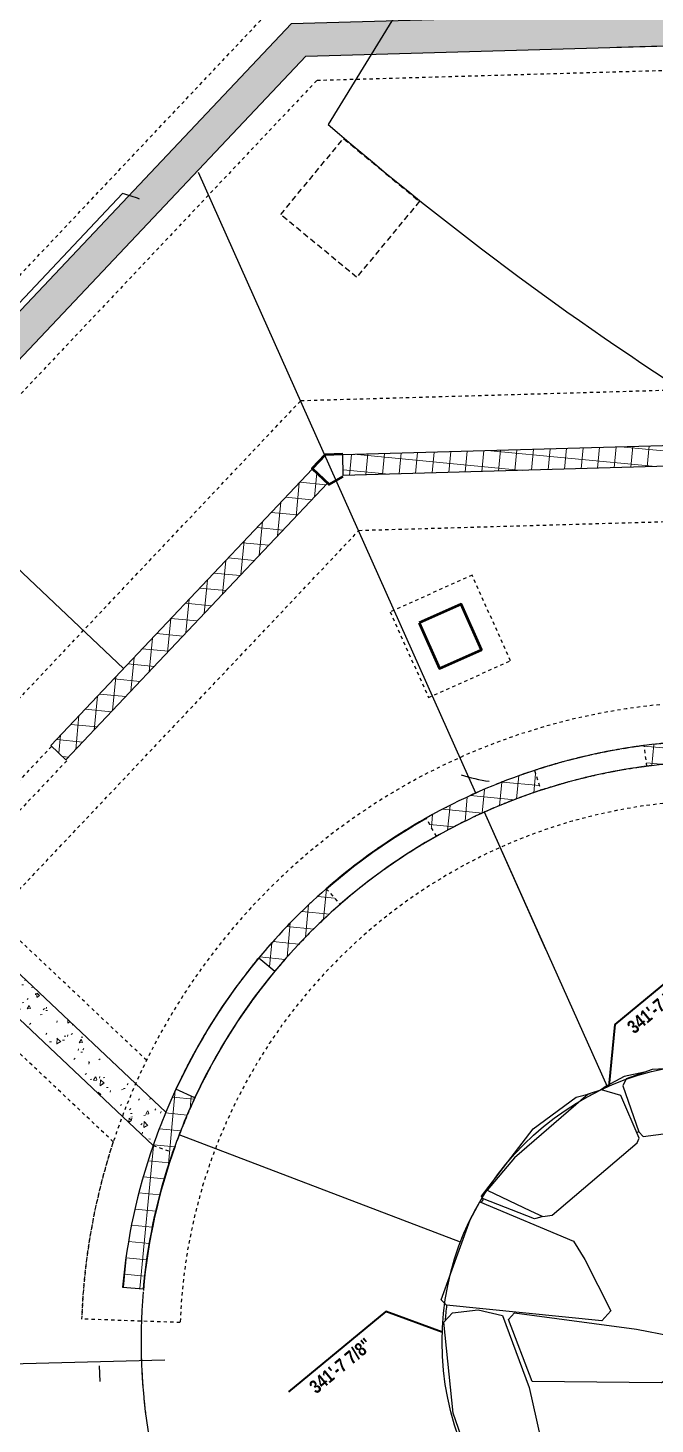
# Model space of a CAD drawing. Header units: feet. Extents: x -128 to 1593, y 35 to 1363.
# Drawn here: x 758.57 to 777.65, y 641.73 to 684.22 of the extents above; entities that cross this region are included whole.
import ezdxf

# ---------------------------------------------------------------- set-up
doc = ezdxf.new("R2010")
doc.units = ezdxf.units.FT
doc.header["$LTSCALE"] = 0.7
doc.header["$MEASUREMENT"] = 0
for name, pattern in [('Dash', [0.25, 0.125, -0.125]), ('HIDDEN', [0.375, 0.25, -0.125]), ('Hidden 1_16_', [0.09375, 0.0625, -0.03125])]:
    doc.linetypes.add(name, pattern=pattern)
for name, color, linetype in [('A-DETL', 250, 'Continuous'), ('A-DETL-HDLN', 250, 'Hidden 1_16_'), ('A-DETL-WIDE', 250, 'Continuous'), ('A-FLOR', 250, 'Continuous'), ('A-FLOR-OTLN', 250, 'Continuous'), ('A-WALL', 250, 'Continuous'), ('A-WALL-HDLN', 250, 'Hidden 1_16_'), ('A-WALL-PATT', 250, 'Continuous'), ('G-ANNO-DIMS', 250, 'Continuous'), ('L-ARGILLITE PAVEMENT', 250, 'Continuous'), ('L-FOUNDATION-SPREAD', 250, 'HIDDEN'), ('L-PVMT', 250, 'Continuous'), ('L-STONE', 250, 'Continuous'), ('S-FNDN', 250, 'Dash')]:
    doc.layers.add(name, color=color, linetype=linetype)
doc.styles.add('Century Gothic_B', font='GOTHICB.TTF', dxfattribs={"width": 0.84, "height": 4.875})
pattern_1 = [(89.55855, (953.2915, 661.1728), (0.9487296, 0.6534597), [0.12, -1.32]), (34.55855, (953.2915, 661.1728), (-0.937661, 0.786472), [0.096, -1.056]), (140.00955, (953.3706, 661.2273), (0.0110697, 1.439949), [0.102, -1.1218333]), (85.74255, (953.0877, 661.4195), (1.485176, 0.883347), [0.18, -1.98]), (136.19455, (953.2115, 661.4931), (0.160366, 2.154064), [0.153, -1.68275]), (30.7425, (953.0877, 661.4195), (0.160365, 2.154005), [0.144, -1.584]), (60.55855, (953.262, 661.4597), (1.146581, 0.1115755), [0.12, -1.32]), (5.55855, (953.262, 661.4597), (-0.438808, 1.142451), [0.096, -1.056]), (111.00955, (953.3575, 661.469), (0.707783, 1.254041), [0.102, -1.1218333]), (77.05855, (953.2915, 661.1728), (-0.3242466, 0.4230286), [0.0528, -0.9904167, 0.0528, -1.0191667, -1.06]), (77.05855, (953.2915, 661.1728), (-0.3242466, 0.4230286), [-2.1151667, 0.0528, -1.0071667]), (47.05855, (953.2915, 661.1728), (-0.0774194, 0.7546049), [0.0528, -0.5584167, 0.0528, -0.9664167, -0.404]), (47.05855, (953.2915, 661.1728), (-0.0774194, 0.7546049), [-1.6304167, 0.0528, -0.3511667]), (7.05855, (953.0164, 660.94555), (0.6814879, 0.5161555), [0.0528, -0.3471667, 0.0528, -1.1951667, -1.656]), (7.05855, (953.0164, 660.94555), (0.6814879, 0.5161555), [-1.648, 0.0528, -1.6031667]), (357.05855, (952.893, 660.84366), (0.6173958, 0.7177637), [0.0528, -0.4671667, 0.0528, -0.776, -1.176]), (357.05855, (952.893, 660.84366), (0.6173958, 0.7177637), [-1.3488333, 0.0528, -1.1231667])]
pattern_2 = [(84.55855, (953.2915, 661.1728), (-0.4977468, 0.0474143), []), (174.55855, (953.2915, 661.1728), (-0.0474143, -0.4977468), [])]

# ---------------------------------------------------------------- blocks, each defined once
blk = doc.blocks.new('FP_1_3-Public Restroom Foundation Plan')
at = {"layer": 'A-WALL', "flags": 128}
for points in [[(-1608.39, 1792.78), (-1612.96, 1793.59), (-1621.36, 1794.73), (-1629.81, 1795.53), (-1638.28, 1796), (-1646.76, 1796.13), (-1651.38, 1796.01)], [(-1685.22, 1792.38), (-1688.87, 1791.69), (-1697.14, 1789.8), (-1705.32, 1787.58), (-1713.41, 1785.03), (-1721.4, 1782.16), (-1729.26, 1778.98), (-1736.99, 1775.48), (-1737.27, 1775.34)]]:
    blk.add_lwpolyline(points, dxfattribs=at)
blk = doc.blocks.new('FP_1_4-Public Restroom Foundation Plan')
at = {"layer": 'A-WALL', "flags": 128}
for points in [[(-1651.58, 1803.49), (-1647.6, 1803.61), (-1638.82, 1803.51), (-1630.05, 1803.05), (-1621.31, 1802.25), (-1612.6, 1801.1), (-1607.07, 1800.15)], [(-1740.5, 1782.09), (-1732.95, 1785.54), (-1724.82, 1788.86), (-1716.57, 1791.86), (-1708.2, 1794.53), (-1699.73, 1796.86), (-1691.18, 1798.85), (-1686.62, 1799.72)]]:
    blk.add_lwpolyline(points, dxfattribs=at)
blk = doc.blocks.new('Basic Wall _ CMU - 8_ - ___-2800111-Public Restroom Foundation Plan')
at = {"layer": 'A-WALL'}
blk.add_arc((-1645.71, 1584.06), 212, 117.7429, 117.8637, dxfattribs=at)
at = {"layer": 'A-WALL-HDLN'}
for p, q in [((-1435.27, 1610.23), (-1435.33, 1610.22)), ((-1427.76, 1611.16), (-1427.8, 1611.16))]:
    blk.add_line(p, q, dxfattribs=at)
blk = doc.blocks.new('Basic Wall _ CMU - 8_ - ___-2800100-Public Restroom Foundation Plan')
at = {"layer": 'A-WALL'}
for p, q in [((-1670.27, 1802.31), (-1669.93, 1802.35)), ((-1659.98, 1803.22), (-1659.68, 1803.24)), ((-1455.74, 1678.17), (-1455.78, 1678.24))]:
    blk.add_line(p, q, dxfattribs=at)
at = {"layer": 'A-WALL', "flags": 128}
for points in [[(-1608.39, 1792.78), (-1612.96, 1793.59), (-1621.36, 1794.73), (-1629.81, 1795.53), (-1638.28, 1796), (-1646.76, 1796.13), (-1651.38, 1796.01)], [(-1685.22, 1792.38), (-1688.87, 1791.69), (-1697.14, 1789.8), (-1705.32, 1787.58), (-1713.41, 1785.03), (-1721.4, 1782.16), (-1729.26, 1778.98), (-1736.99, 1775.48), (-1737.27, 1775.34)]]:
    blk.add_lwpolyline(points, dxfattribs=at)
at = {"layer": 'A-WALL'}
for radius, start, end in [(219.63, 98.8558, 99.117), (219.63, 90.4616, 91.0306), (219.63, 87.8008, 88.3352), (219.63, 85.2193, 85.6397), (219.63, 82.667, 82.9443), (219.63, 80.1287, 80.2488), (219.63, 103.9591, 104.5079), (219.63, 101.3572, 101.8125), (212, 93.4173, 94.1353), (212, 90.8357, 91.3657), (212, 88.1906, 88.5961), (212, 85.363, 85.8265), (212, 84.5149, 84.6417), (219.63, 74.3879, 74.8579), (219.63, 109.6463, 109.8988), (219.63, 106.71, 107.2034), (212, 102.1602, 102.4442), (212, 99.1284, 99.6746), (212, 98.3626, 98.5184), (212, 95.9848, 96.905), (212, 82.0955, 83.0568), (212, 79.5125, 80.2872), (212, 76.9396, 77.5176), (219.63, 71.7146, 72.1624), (212, 107.4933, 107.9834), (212, 104.8392, 105.2138), (212, 74.2962, 74.748), (212, 71.2635, 71.9783), (219.63, 69.1571, 69.467), (219.63, 66.3952, 66.7715), (212, 110.1359, 110.7531), (212, 70.6671, 70.8589), (212, 68.3618, 69.2087), (219.63, 63.7076, 64.0761), (212, 115.4044, 116.2923), (212, 112.7721, 113.5227), (212, 65.6342, 66.4391), (219.63, 61.02, 61.3806), (212, 117.7495, 117.9079), (212, 62.9065, 63.6695), (219.63, 58.3324, 58.6851), (212, 60.1789, 60.8998), (219.63, 55.8635, 55.9897), (212, 57.4101, 58.1302), (212, 54.82, 55.3606), (212, 52.1678, 52.591), (219.63, 50.2715, 50.5987), (212, 49.2099, 49.8213), (219.63, 47.4311, 47.9033), (212, 48.5107, 48.6809), (212, 46.163, 47.0517), (219.63, 44.4909, 45.2078), (212, 43.4172, 44.2821), (219.63, 41.785, 42.5124), (212, 40.6714, 41.5124), (219.63, 39.0792, 39.8169), (212, 37.9257, 38.7428), (219.63, 36.3733, 37.1214), (212, 35.1543, 35.9732), (219.63, 34.0069, 34.426), (212, 32.5715, 33.2036), (219.63, 31.4345, 31.7305), (212, 29.9598, 30.4339), (219.63, 28.8892, 29.035), (212, 27.2613, 27.6643), (212, 23.956, 24.8947)]:
    blk.add_arc((-1645.71, 1584.06), radius, start, end, dxfattribs=at)
at = {"layer": 'A-WALL-HDLN'}
for p, q in [((-1660.24, 1803.2), (-1660.07, 1803.22)), ((-1598.77, 1798.61), (-1598.67, 1798.59))]:
    blk.add_line(p, q, dxfattribs=at)
for radius, start, end in [(219.63, 99.1392, 99.7517), (219.63, 96.4439, 97.0369), (219.63, 91.0531, 91.2774), (219.63, 88.3577, 88.7396), (219.63, 85.6623, 86.1883), (219.63, 82.967, 83.6091), (219.63, 80.2716, 80.9556), (219.63, 104.53, 105.0511), (219.63, 101.8346, 102.4482), (212, 94.2529, 95.218), (212, 91.4834, 92.4488), (212, 88.714, 89.8094), (212, 85.9445, 87.2182), (212, 83.175, 84.4881), (219.63, 74.8808, 75.1095), (219.63, 109.9207, 110.2423), (219.63, 107.2254, 107.6485), (212, 102.5614, 103.7034), (212, 99.7919, 101.0674), (212, 97.0224, 98.3358), (212, 80.4055, 81.3969), (212, 77.6361, 78.606), (219.63, 72.1855, 72.5971), (219.63, 69.4901, 70.058), (212, 108.1003, 108.999), (212, 105.3308, 106.3455), (212, 74.8666, 75.9745), (212, 72.0971, 73.4052), (219.63, 66.7947, 67.6874), (212, 110.8698, 111.6762), (212, 69.3276, 70.6403), (219.63, 64.0993, 64.9996), (212, 113.6393, 114.4197), (212, 66.5582, 67.0484), (212, 63.7887, 64.3122), (219.63, 61.404, 62.3118), (212, 116.4087, 117.7226), (212, 61.0192, 61.5783), (219.63, 58.7086, 59.624), (212, 58.2497, 58.8461), (219.63, 56.0132, 56.7156), (212, 55.4802, 56.442), (219.63, 53.3437, 53.8653), (212, 52.7108, 53.8221), (219.63, 50.6225, 50.806), (212, 49.9413, 51.243), (219.63, 47.9271, 48.286), (212, 47.1718, 48.484), (219.63, 45.2317, 45.8231), (219.63, 42.5364, 43.117), (212, 44.4023, 44.7869), (212, 41.6329, 42.0402), (219.63, 39.841, 40.4109), (212, 38.8634, 39.2938), (219.63, 37.1456, 37.7048), (212, 36.0939, 36.5474), (219.63, 34.4502, 34.9457), (212, 33.3245, 34.2292), (219.63, 31.7549, 32.3937), (212, 30.555, 31.5592), (219.63, 29.0595, 29.8059), (212, 27.7855, 28.9558), (219.63, 26.3641, 27.1104), (212, 25.016, 26.3276)]:
    blk.add_arc((-1645.71, 1584.06), radius, start, end, dxfattribs=at)
blk = doc.blocks.new('Basic Wall _ CMU - 8_ - ___-2836986-Public Restroom Foundation Plan')
at = {"layer": 'A-WALL-HDLN'}
for p, q in [((-1760.1, 1771.61), (-1756.13, 1765.1)), ((-1760.08, 1771.58), (-1760.1, 1771.61)), ((-1756.17, 1765.16), (-1759.07, 1763.31))]:
    blk.add_line(p, q, dxfattribs=at)
blk.add_arc((-1645.73, 1584.08), 212.03, 121.3779, 122.3118, dxfattribs=at)

msp = doc.modelspace()

# ---------------------------------------------------------------- hatches: boundary and pattern name
at = {"layer": 'A-WALL-PATT', "lineweight": 20}
h = msp.add_hatch(dxfattribs=at)
h.set_pattern_fill('FP1_1', color=256, scale=0.083333, angle=39.5585463, style=0, pattern_type=2)
h.set_pattern_definition(pattern_1)
h.paths.add_polyline_path([(796.558936, 684.201178), (795.530736, 685.172264), (766.580736, 684.346723), (765.609779, 683.318629), (795.145225, 684.160865)])
h = msp.add_hatch(dxfattribs=at)
h.set_pattern_fill('FP1_1', color=256, scale=0.083333, angle=39.5585463, style=0, pattern_type=2)
h.set_pattern_definition(pattern_1)
h.paths.add_polyline_path([(748.970615, 664.24388), (767.023324, 683.358938), (765.609779, 683.318629), (748.24364, 664.930544)])
h = msp.add_hatch(dxfattribs=at)
h.set_pattern_fill('FP1_2', color=256, scale=0.083333, angle=39.5585463, style=0, pattern_type=2)
h.set_pattern_definition(pattern_2)
h.paths.add_polyline_path([(790.875536, 671.247054), (790.585232, 671.521515), (790.310487, 671.230912), (790.850505, 671.246339)])
h.paths.add_polyline_path([(789.718076, 671.213988), (789.778795, 671.851399), (768.517084, 671.244004), (768.14749, 671.233445), (768.158037, 670.864231), (768.165635, 670.598288), (789.708364, 671.213711)])
h = msp.add_hatch(dxfattribs=at)
h.set_pattern_fill('FP1_2', color=256, scale=0.083333, angle=39.5585463, style=0, pattern_type=2)
h.set_pattern_definition(pattern_2)
h.paths.add_polyline_path([(755.800178, 657.793026), (756.257202, 658.276432), (755.795472, 658.712964), (755.338245, 658.229344), (755.530769, 658.047496)])
h.paths.add_polyline_path([(759.722697, 661.941969), (767.689705, 670.368865), (767.226989, 670.804353), (759.260967, 662.3785), (759.658173, 662.002972)])
h.paths.add_polyline_path([(768.158037, 670.864231), (768.517084, 671.244004), (768.14749, 671.233445), (768.153478, 671.023826)])
h = msp.add_hatch(dxfattribs=at)
h.set_pattern_fill('FP1_1', color=256, scale=0.083333, angle=39.5585463, style=0, pattern_type=2)
h.set_pattern_definition(pattern_1)
h.paths.add_polyline_path([(762.378908, 650.203533), (762.563311, 650.712897), (762.762707, 651.21658), (748.24364, 664.930544), (747.557024, 664.203523), (762.374888, 650.207331)])
h = msp.add_hatch(dxfattribs=at)
h.set_pattern_fill('FP1_2', color=256, scale=0.083333, angle=39.5585463, style=0, pattern_type=2)
h.set_pattern_definition(pattern_2)
h.paths.add_polyline_path([(791.806325, 657.074875), (792.242533, 657.53691), (791.77898, 657.959556), (791.290211, 658.374831), (790.832132, 658.739409), (790.44489, 658.235626), (790.911684, 657.864111), (791.378451, 657.465381), (791.794828, 657.085367)])
h.paths.add_polyline_path([(787.594474, 660.022622), (787.879195, 660.590678), (787.190617, 660.917608), (786.526642, 661.201306), (785.793233, 661.478265), (785.085778, 661.712894), (784.416252, 661.906967), (784.251758, 661.293211), (784.980716, 661.08009), (785.619235, 660.866586), (786.288879, 660.61205), (786.947653, 660.330574), (787.535359, 660.050767)])
h.paths.add_polyline_path([(780.946577, 661.849871), (780.992193, 662.483649), (780.258252, 662.521681), (779.512269, 662.529899), (778.777986, 662.508501), (778.055556, 662.458791), (777.324981, 662.378945), (777.406684, 661.748803), (778.117318, 661.82625), (778.83743, 661.875084), (779.535905, 661.894739), (780.238117, 661.886583), (780.907398, 661.851902)])
h.paths.add_polyline_path([(762.887671, 649.722982), (763.131177, 650.415649), (763.388563, 651.06443), (763.648997, 651.65663), (763.072472, 651.923787), (762.890168, 651.516137), (762.762711, 651.21659), (762.563313, 650.712902), (762.378908, 650.203533), (762.887376, 649.723261)])
h.paths.add_polyline_path([(774.182299, 661.01882), (773.984625, 661.622707), (773.270862, 661.371924), (772.591453, 661.102227), (771.971629, 660.829198), (771.318532, 660.509969), (770.687796, 660.17047), (770.99993, 659.617003), (771.621603, 659.951209), (772.25517, 660.259899), (772.876656, 660.533661), (773.524694, 660.789113), (774.102882, 660.991079)])
h.paths.add_polyline_path([(766.085643, 655.513778), (766.549927, 656.050681), (767.053004, 656.585823), (767.541288, 657.066399), (768.066765, 657.543575), (767.649133, 658.022468), (767.104756, 657.528129), (766.555693, 656.985673), (766.067765, 656.464344), (765.596756, 655.919665), (766.049858, 655.543488)])
h = msp.add_hatch(dxfattribs=at)
h.set_pattern_fill('FP1_2', color=256, scale=0.083333, angle=39.5585463, style=0, pattern_type=2)
h.set_pattern_definition(pattern_2)
h.paths.add_polyline_path([(762.079961, 645.839146), (762.170292, 646.629588), (762.296112, 647.415161), (762.461454, 648.211139), (762.654725, 648.970609), (762.883608, 649.72682), (762.374888, 650.207331), (762.143367, 649.488555), (761.950228, 648.797043), (761.775735, 648.054211), (761.640327, 647.357179), (761.528185, 646.621183), (761.447189, 645.89706), (761.921064, 645.853689)])

# ---------------------------------------------------------------- linework, layer by layer
at = {"layer": 'A-DETL', "lineweight": 25}
for p, q in [((772.2016, 660.934037), (763.756166, 679.821124)), ((761.478309, 664.723837), (755.106839, 670.741203)), ((774.332851, 656.169867), (772.460027, 660.353037)), ((776.206123, 651.98669), (772.460489, 660.355599)), ((771.730123, 647.261201), (763.172401, 650.525951))]:
    msp.add_line(p, q, dxfattribs=at)
at = {"layer": 'A-DETL', "lineweight": 50}
msp.add_lwpolyline([(768.147072, 671.248059), (767.616154, 671.232892), (767.219534, 670.813377), (767.735462, 670.325606), (768.166561, 670.565849)], dxfattribs=at)
msp.add_lwpolyline([(770.472757, 666.110437), (771.09464, 664.722562), (772.373196, 665.295462), (771.751312, 666.683336)], close=True, dxfattribs=at)
at = {"layer": 'A-DETL-HDLN'}
for p, q in [((759.2857, 662.355117), (755.820205, 658.689581)), ((759.74743, 661.918586), (756.281935, 658.253049))]:
    msp.add_line(p, q, dxfattribs=at)
msp.add_lwpolyline([(769.591767, 666.446213), (770.758863, 663.841573), (773.254185, 664.959685), (772.087089, 667.564326)], close=True, dxfattribs=at)
at = {"layer": 'A-DETL-WIDE'}
msp.add_lwpolyline([(790.141803, 671.05249), (789.718076, 671.213988), (768.165635, 670.598288), (768.14749, 671.233445), (789.778795, 671.851399), (789.718076, 671.213988)], dxfattribs=at)
at = {"layer": 'A-FLOR'}
msp.add_lwpolyline([(801.864567, 677.814546), (795.144756, 684.160368), (776.49546, 683.628883)], dxfattribs=at)
msp.add_circle((779.669869, 644.226333), 8.5, dxfattribs=at)
for radius, start, end in [(18.302083, 97.3875488, 108.1250876), (17.666667, 96.6550769, 109.3398671), (18.302083, 111.1582953, 112.0555496), (18.302083, 108.6119653, 109.4904629), (18.302083, 113.7809822, 114.5815906), (17.666667, 110.1595861, 112.6772436), (18.302083, 116.786704, 117.090348), (17.666667, 113.084522, 115.223135), (18.302083, 119.4212478, 131.0910495), (17.666667, 116.1145345, 117.7919902), (17.666667, 118.7572623, 131.6599197), (18.302083, 132.8947876, 133.30526), (18.302083, 135.8490583, 136.467633), (17.666667, 132.6572677, 134.2738343), (17.666667, 135.2504792, 137.0135341), (18.302083, 138.3768949, 139.2513756), (18.302083, 140.2995605, 155.137462), (17.666667, 137.8191112, 156.4411338), (17.666667, 157.2028746, 159.7150876), (17.666667, 160.2852044, 174.9117244), (17.666667, 175.0670362, 204.1116398)]:
    msp.add_arc((779.678292, 644.228788), radius, start, end, dxfattribs=at)
at = {"layer": 'A-FLOR-OTLN'}
for start, end in [(181.6068966, 181.7748129), (182.9761949, 184.4748906), (185.713532, 187.1752119)]:
    msp.add_arc((779.678292, 644.228788), 17.666667, start, end, dxfattribs=at)
at = {"layer": 'A-WALL'}
for p, q in [((767.148053, 657.568929), (767.129956, 657.551908)), ((766.537207, 656.967632), (766.51729, 656.947054))]:
    msp.add_line(p, q, dxfattribs=at)
msp.add_lwpolyline([(767.227975, 670.805397), (759.260967, 662.3785), (759.722697, 661.941969), (767.689705, 670.368865)], dxfattribs=at)
for points in [[(765.485719, 655.784615, -0.00238822), (765.596756, 655.919665), (766.085643, 655.513778), (766.075539, 655.501597)], [(762.374888, 650.207331, 0.060436417), (761.447189, 645.89706), (762.079961, 645.839146, -0.056347437), (762.883608, 649.72682), (762.887671, 649.722982, -0.029432929), (763.648997, 651.65663, -0.001988195), (763.708576, 651.783871)]]:
    msp.add_lwpolyline(points, format="xyb", dxfattribs=at)
at = {"layer": 'A-WALL', "flags": 128}
msp.add_lwpolyline([(763.648997, 651.65663), (763.072472, 651.923787), (762.913852, 651.571799), (762.762711, 651.21659, 0.014801334), (762.378908, 650.203533)], format="xyb", dxfattribs=at)
at = {"layer": 'A-WALL'}
for radius, start, end in [(18.302083, 85.8832122, 97.3876367), (18.302083, 100.4793826, 101.7580421), (18.302083, 100.5785337, 100.9391378), (18.302083, 97.7869784, 99.064785), (18.302083, 97.8909052, 98.2436761), (18.302083, 105.8641995, 107.1444388), (18.302083, 105.9537922, 106.3300601), (18.302083, 103.1717896, 104.4512593), (18.302083, 103.2661627, 103.6345991), (17.666667, 99.4795919, 100.8639574), (17.666667, 96.9686177, 97.6887543), (17.666667, 85.8832122, 97.3876367), (18.302083, 108.1251698, 119.4213291), (18.302083, 111.2731955, 111.7209808), (18.302083, 108.7156726, 109.0255206), (17.666667, 104.9349951, 106.3217266), (17.666667, 105.192718, 105.9976314), (17.666667, 102.2073399, 103.5926763), (17.666667, 102.4650905, 103.2280059), (17.666667, 99.7374192, 100.4583802), (17.666667, 108.1251698, 119.4213291), (18.302083, 113.9464204, 114.4164407), (17.666667, 110.2256563, 110.4174876), (17.666667, 107.9203064, 108.7672567), (17.666667, 113.8547731, 114.3065068), (17.666667, 110.8220139, 111.5368818), (18.302083, 119.6146867, 120.3418995), (18.302083, 119.6872052, 119.8073593), (17.666667, 116.498118, 117.0761315), (18.302083, 122.1556374, 123.0682486), (18.302083, 122.2255711, 122.5028181), (17.666667, 119.0710933, 119.845756), (18.302083, 124.7086283, 125.6716991), (18.302083, 124.7778756, 125.1982765), (17.666667, 121.3686099, 123.1628335), (17.666667, 121.6540005, 122.6153804), (18.302083, 127.2858559, 128.235924), (18.302083, 127.3593392, 127.8937346), (17.666667, 123.9461771, 126.4923662), (17.666667, 124.9215806, 125.3850046), (17.666667, 124.073423, 124.2002683), (18.302083, 129.924308, 130.7826983), (18.302083, 130.0201123, 130.5891923), (17.666667, 127.1010398, 129.0667984), (18.302083, 131.0909545, 140.2996126), (17.666667, 127.7491946, 128.1546286), (17.666667, 131.0909545, 140.2996126), (17.666667, 130.3942624, 130.9242524), (17.666667, 132.9758942, 133.6938761), (17.666667, 135.5433645, 136.4634995), (18.302083, 138.4143821, 138.6755636), (18.302083, 140.8850696, 141.9692949), (18.302083, 140.9157724, 141.37102), (17.666667, 138.6869801, 139.2331228), (17.666667, 137.9211897, 138.0769758), (17.666667, 141.0581391, 142.9808776), (18.302083, 143.4915921, 144.5803514), (18.302083, 143.5176665, 144.0664761), (17.666667, 141.7187162, 142.0027458), (18.302083, 146.1065391, 147.1845426), (17.666667, 144.0005513, 145.6135321), (17.666667, 144.3976963, 144.7723688), (18.302083, 146.2685196, 146.7619319), (18.302083, 148.736663, 149.7844007), (18.302083, 149.2048569, 149.4573873), (17.666667, 146.7216664, 148.2504125), (17.666667, 147.051871, 147.5419915), (17.666667, 149.3915394, 150.8943828), (18.302083, 151.3985529, 152.3813505), (17.666667, 149.6944256, 150.311614), (17.666667, 152.0415224, 153.5516323), (17.666667, 152.330603, 153.0812364), (18.302083, 154.1468118, 154.9762552), (17.666667, 154.9629005, 155.8508586), (18.302083, 157.5545879, 160.9464555), (17.666667, 157.3080631, 157.4664081), (17.666667, 157.3014402, 157.4222819)]:
    msp.add_arc((779.678292, 644.228788), radius, start, end, dxfattribs=at)
at = {"layer": 'A-WALL-HDLN'}
for p, q in [((771.314944, 660.508244), (771.307419, 660.504376)), ((767.124756, 657.547008), (767.114438, 657.537275))]:
    msp.add_line(p, q, dxfattribs=at)
for points in [[(777.1782, 661.717661, -0.003263187), (777.406684, 661.748803), (777.324981, 662.378945, 0.001610223), (777.208127, 662.363411)], [(774.261444, 661.710894, 0.003968554), (773.984625, 661.622707), (774.182299, 661.01882, -0.002018471), (774.318037, 661.062647)], [(770.742886, 659.469183, -0.004196074), (770.99993, 659.617003), (770.687796, 660.17047, 0.000727044), (770.641472, 660.144257)], [(767.716384, 658.080829, 0.001216304), (767.649133, 658.022468), (768.066765, 657.543575, -0.004684601), (768.318285, 657.758805)]]:
    msp.add_lwpolyline(points, format="xyb", dxfattribs=at)
for radius, start, end in [(18.302083, 101.8320876, 103.1409817), (18.302083, 100.9625124, 101.870373), (18.302083, 99.1403345, 100.4488276), (18.302083, 98.2671385, 99.1825941), (18.302083, 106.3532611, 107.2459223), (18.302083, 104.5238594, 105.8331343), (18.302083, 103.6578866, 104.5581491), (17.666667, 98.1845446, 99.4401945), (17.666667, 97.8082705, 98.4045999), (18.302083, 111.7440108, 112.1556433), (18.302083, 109.0486358, 109.6165057), (17.666667, 103.6495409, 104.8995171), (17.666667, 103.3472217, 103.8707073), (17.666667, 100.9166224, 102.1700048), (17.666667, 100.577746, 101.136865), (18.302083, 114.4393861, 114.6680747), (17.666667, 108.8861737, 110.1988883), (17.666667, 106.3835189, 107.628774), (17.666667, 106.1166976, 106.6069858), (17.666667, 111.65565, 112.9637581), (18.302083, 120.4552501, 122.1235268), (18.302083, 119.8301374, 120.5141768), (17.666667, 114.4251265, 115.5330647), (18.302083, 123.134507, 124.6684261), (18.302083, 122.5255134, 123.1676668), (17.666667, 119.9640799, 120.9554029), (17.666667, 117.1946031, 118.164533), (18.302083, 125.2208897, 125.7468171), (17.666667, 120.4474733, 121.3355672), (18.302083, 125.718511, 127.2321071), (17.666667, 122.7335569, 124.0466171), (17.666667, 123.2831255, 123.9194786), (18.302083, 128.2721155, 129.8432389), (18.302083, 127.9162662, 128.2981023), (17.666667, 126.5175629, 126.9365355), (17.666667, 125.5030341, 126.7767338), (18.302083, 130.611643, 130.8359305), (17.666667, 129.0975705, 129.9419986), (17.666667, 128.2725115, 129.3679914), (17.666667, 131.041989, 132.0073315), (17.666667, 133.8114667, 134.7765426), (18.302083, 136.0023973, 136.595443), (18.302083, 138.6977748, 139.3102298), (17.666667, 136.5809446, 137.894346), (17.666667, 139.3504227, 140.6259518), (18.302083, 142.0192908, 143.4468408), (18.302083, 141.3931526, 142.0067094), (17.666667, 140.3751324, 140.8322959), (18.302083, 144.0885306, 144.6096505), (17.666667, 143.0083174, 143.8933161), (17.666667, 142.119901, 143.261906), (18.302083, 144.6222095, 146.052359), (18.302083, 147.2205417, 148.6680191), (18.302083, 146.7839088, 147.207036), (17.666667, 145.6452288, 146.6513553), (17.666667, 144.8893794, 145.9040792), (17.666667, 147.658858, 148.5575196), (18.302083, 149.81598, 151.3049085), (18.302083, 149.4792872, 149.8008012), (17.666667, 148.2879306, 149.3392363), (17.666667, 150.9403433, 151.9998829), (17.666667, 150.4283368, 151.2347905), (18.302083, 152.409477, 153.9995205), (18.302083, 155.00161, 155.1373879), (17.666667, 153.6109399, 154.6471393), (17.666667, 153.1978157, 153.9782343), (17.666667, 155.9672949, 157.2811662)]:
    msp.add_arc((779.678292, 644.228788), radius, start, end, dxfattribs=at)
at = {"layer": 'L-ARGILLITE PAVEMENT'}
for points in [[(776.0324, 644.872099), (771.31029, 645.3438), (771.145944, 645.508981), (772.023443, 647.946382), (772.317226, 648.493197), (775.168768, 647.298049), (775.521165, 646.734379), (776.307147, 645.171588)], [(772.268797, 645.206764), (773.00801, 645.027428), (773.827559, 642.843127), (774.289967, 640.759444), (772.936602, 639.642246), (772.314942, 639.759019), (771.512803, 642.061697), (771.225996, 644.828658), (771.48853, 645.109244)], [(778.447837, 643.345777), (777.851821, 642.982405), (773.913765, 643.025981), (773.195993, 644.906118), (773.374441, 645.10817), (777.093157, 644.611567), (778.136346, 644.408342)]]:
    msp.add_lwpolyline(points, close=True, dxfattribs=at)
at = {"layer": 'L-FOUNDATION-SPREAD'}
msp.add_lwpolyline([(766.260025, 678.542696), (768.171169, 680.855169), (770.483642, 678.944025), (768.572498, 676.631552)], close=True, dxfattribs=at)
at = {"layer": 'L-PVMT'}
for p, q in [((770.105183, 685.196472), (767.703318, 681.287111)), ((761.44711, 679.183135), (747.629405, 664.529269)), ((753.963728, 643.458297), (762.735183, 643.682557))]:
    msp.add_line(p, q, dxfattribs=at)
msp.add_lwpolyline([(760.765838, 643.017892), (760.742857, 643.497237)], dxfattribs=at)
for centre, radius, start, end in [((831.446901, 755.063839), 97.5, 229.17276614, 246.54723829), ((758.809158, 670.230352), 9.333333, 70.2205388, 73.5823039), ((773.434122, 666.897124), 5.666667, 252.6895334, 261.5990953), ((779.739355, 644.246697), 8.5, 149.3588088, 150.1740962), ((779.739355, 644.246697), 8.5, 172.5842013, 175.8138601)]:
    msp.add_arc(centre, radius, start, end, dxfattribs=at)
at = {"layer": 'L-STONE'}
for points in [[(777.331622, 652.434792), (776.713491, 652.306759), (776.164078, 652.015398), (775.992193, 651.886696)], [(774.221538, 648.053857), (774.181212, 648.022344), (773.98792, 647.972797), (772.401258, 648.588471), (772.374338, 648.66644), (773.94418, 650.711039), (775.24923, 651.675666), (775.685369, 651.788545)], [(777.159214, 650.623341), (777.097733, 650.596832)]]:
    msp.add_lwpolyline(points, dxfattribs=at)
for points in [[(776.668497, 652.017441), (777.159214, 650.623341), (777.28924, 650.475896), (780.460248, 650.89818), (780.767852, 651.10438), (781.202153, 652.371132), (781.080585, 652.706224), (777.565545, 652.51949), (776.76987, 652.231394)], [(773.860717, 648.219408), (774.242804, 648.0441), (774.521294, 648.082519), (777.113489, 650.285181), (777.169964, 650.429305), (776.612186, 651.722969), (776.025729, 651.897424), (775.613914, 651.765687), (773.380439, 649.828541), (772.549112, 648.848581)]]:
    msp.add_lwpolyline(points, close=True, dxfattribs=at)
at = {"layer": 'S-FNDN'}
for p, q in [((746.496831, 664.173255), (766.248794, 685.087562)), ((761.164757, 650.318686), (746.496831, 664.173255)), ((762.17984, 652.798797), (757.538413, 657.182851)), ((763.1992, 644.816746), (760.201108, 644.923745))]:
    msp.add_line(p, q, dxfattribs=at)
msp.add_arc((779.675689, 644.228715), 19.486979, 161.7891431, 177.956032, dxfattribs=at)

# ---------------------------------------------------------------- block references
at = {"layer": 'A-WALL', "xscale": 0.0833333333333333, "yscale": 0.0833333333333333, "zscale": 0.0833333333333333, "rotation": 39.55854633591857}
for name in ['FP_1_4-Public Restroom Foundation Plan', 'FP_1_3-Public Restroom Foundation Plan']:
    msp.add_blockref(name, (969.481075, 629.797701), dxfattribs=at)
at = {"layer": 'A-WALL-HDLN', "xscale": 0.0833333333333333, "yscale": 0.0833333333333333, "zscale": 0.0833333333333333, "rotation": 39.55854633591857}
msp.add_blockref('Basic Wall _ CMU - 8_ - ___-2836986-Public Restroom Foundation Plan', (969.481075, 629.797701), dxfattribs=at)

# ---------------------------------------------------------------- texts
at = {"layer": 'G-ANNO-DIMS', "lineweight": 35, "insert": (767.085264, 642.943768), "char_height": 0.40625, "width": 2.96755037, "attachment_point": 1, "rotation": 39.5585463, "line_spacing_factor": 0.984502, "style": 'Century Gothic_B', "bg_fill": 3, "box_fill_scale": 1.25, "bg_fill_color": 9, "bg_fill_true_color": 13158600, "bg_fill_transparency": 0}
msp.add_mtext('341\'-7 7/8"', dxfattribs=at)

# ---------------------------------------------------------------- next in the draw order: linework, layer by layer
at = {"layer": 'G-ANNO-DIMS', "lineweight": 35}
msp.add_lwpolyline([(787.428632, 647.697573), (795.803563, 651.445903, -1), (763.553021, 637.011674), (761.500503, 636.989017), (759.86263, 635.636046)], format="xyb", dxfattribs=at)
msp.add_lwpolyline([(771.174937, 644.519793), (769.463673, 645.157616), (766.498587, 642.708295)], dxfattribs=at)

# ---------------------------------------------------------------- next in the draw order: texts
at = {"layer": 'G-ANNO-DIMS', "lineweight": 35, "insert": (776.760525, 653.899448), "char_height": 0.40625, "width": 2.96755037, "attachment_point": 1, "rotation": 39.5585463, "line_spacing_factor": 0.984502, "style": 'Century Gothic_B', "bg_fill": 3, "box_fill_scale": 1.25, "bg_fill_color": 9, "bg_fill_true_color": 13158600, "bg_fill_transparency": 0}
msp.add_mtext('341\'-7 7/8"', dxfattribs=at)

# ---------------------------------------------------------------- next in the draw order: linework, layer by layer
at = {"layer": 'A-WALL'}
for points in [[(855.181503, 691.576437), (854.311295, 691.083753), (859.501092, 681.91722), (855.536861, 671.303093), (847.569991, 662.836893), (843.487947, 659.481115), (843.169513, 659.866603), (841.055548, 658.128749), (832.944978, 648.629151), (823.894425, 629.641829), (822.591162, 629.689446), (821.836779, 660.314697), (808.724533, 672.711359), (795.530736, 685.172264), (766.580736, 684.346723), (747.557024, 664.203523), (762.374888, 650.207331), (762.378908, 650.203533)], [(762.762707, 651.21658), (748.970615, 664.24388), (767.023324, 683.358938), (795.145225, 684.160865), (808.037907, 671.984348), (820.847332, 659.873982), (821.61447, 628.73092), (815.140378, 624.06036), (811.964998, 621.494958), (806.328494, 615.560844), (804.270018, 611.993418), (802.335762, 608.641269), (799.714164, 605.999452), (796.401938, 604.212764), (792.755094, 603.012325), (790.882387, 602.683011), (787.213407, 602.131894), (774.022577, 603.007563), (773.488362, 627.315142)]]:
    msp.add_lwpolyline(points, dxfattribs=at)
at = {"layer": 'G-ANNO-DIMS', "lineweight": 35}
msp.add_lwpolyline([(776.25811, 652.011569), (776.436814, 653.887569), (779.002834, 656.00724)], dxfattribs=at)
at = {"layer": 'S-FNDN'}
for points in [[(752.91301, 658.112863), (766.874297, 672.880051), (790.871899, 673.565604), (797.466145, 667.331231), (803.2794, 661.835227), (806.186694, 659.089428), (808.30373, 657.149174), (808.872014, 636.891201), (811.122994, 636.954346), (810.524069, 658.304617), (819.130208, 658.517777), (819.115799, 659.102729), (812.648143, 665.217421), (809.742096, 667.964873), (810.429097, 668.69153), (807.522937, 671.43909), (794.856092, 683.402315), (767.355266, 682.618098), (750.030808, 664.274148), (754.630511, 659.929505)], [(755.820911, 655.366208), (768.643493, 668.928961), (789.328738, 669.519888), (800.531398, 658.928599), (803.440189, 656.181386), (804.353546, 655.317243), (804.930047, 634.766359), (793.193427, 622.352254), (790.535945, 619.541372), (789.054018, 619.499402), (771.925112, 619.018896)]]:
    msp.add_lwpolyline(points, dxfattribs=at)
for radius in [19.487211, 16.487211]:
    msp.add_arc((779.675885, 644.22771), radius, 230.3137488, 177.9525682, dxfattribs=at)

# ---------------------------------------------------------------- next in the draw order: block references
at = {"layer": 'A-WALL-HDLN', "xscale": 0.0833333333333333, "yscale": 0.0833333333333333, "zscale": 0.0833333333333333, "rotation": 39.55854633591857}
for name in ['Basic Wall _ CMU - 8_ - ___-2800100-Public Restroom Foundation Plan', 'Basic Wall _ CMU - 8_ - ___-2800111-Public Restroom Foundation Plan']:
    msp.add_blockref(name, (969.481075, 629.797701), dxfattribs=at)

doc.saveas('drawing.dxf')
